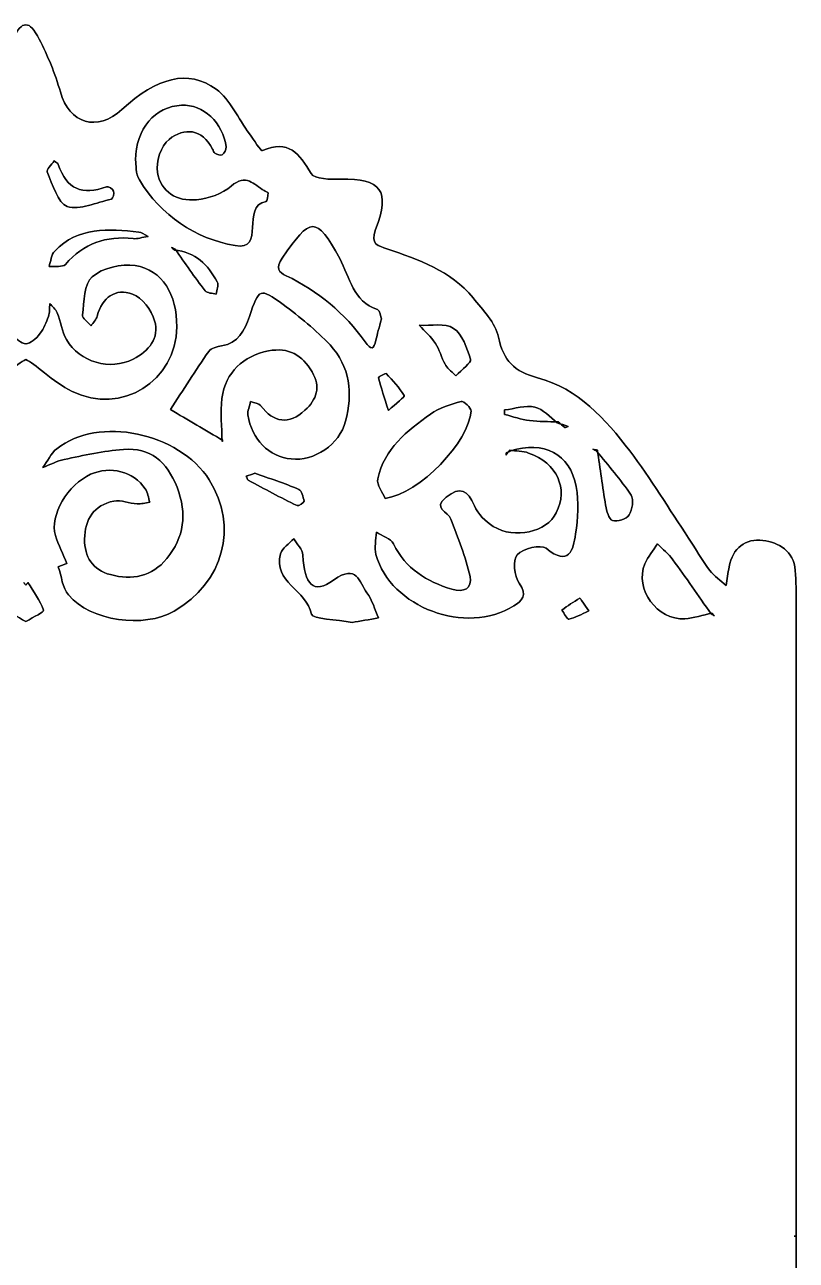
# Model space of a CAD drawing. Header units: millimetres. Extents: x 12008 to 13448, y 11557 to 13821.
# Drawn here: x 12727 to 13448, y 12666 to 13821 of the extents above; entities that cross this region are included whole.
import ezdxf

# ---------------------------------------------------------------- set-up
doc = ezdxf.new("R2010")
doc.units = ezdxf.units.MM
doc.layers.get('0').update_dxf_attribs({"linetype": 'CONTINUOUS'})

msp = doc.modelspace()

# ---------------------------------------------------------------- linework, layer by layer
for p, q in [((12867.2, 13610.5), (12868, 13611.3)), ((12868, 13611.3), (12867.2, 13610.5)), ((13225.7, 13450), (13224.9, 13449.1)), ((13224.9, 13449.1), (13225.7, 13450)), ((12911.7, 13431.8), (12912.5, 13432.6)), ((12912.5, 13432.6), (12911.7, 13431.8)), ((12911.7, 13431.8), (12912.5, 13432.6)), ((12912.5, 13432.6), (12911.7, 13431.8)), ((13181.3, 13422.8), (13180.5, 13423.6)), ((13180.5, 13423.6), (13181.3, 13422.8)), ((13261.7, 13422.6), (13262.5, 13423.5)), ((13262.5, 13423.5), (13261.7, 13422.6)), ((13369.5, 13271.2), (13368.7, 13270.5)), ((13368.7, 13270.5), (13369.5, 13271.2)), ((13371.7, 13268.6), (13369.5, 13271.2)), ((13369.5, 13271.2), (13371.7, 13268.6)), ((13448.1, 12689), (13446.2, 12689)), ((13446.2, 12689), (13448.1, 12689))]:
    msp.add_line(p, q)
for points, knots in [([(12728.3, 13821.1), (12724.4, 13821.2), (12720.4, 13816.8), (12715.8, 13807.8), (12707.7, 13792.1), (12701, 13775.4), (12696.1, 13758.5)], [58.479638, 58.479638, 58.479638, 58.479638, 59, 59, 59, 60, 60, 60, 60]), ([(12696.1, 13758.5), (12701, 13775.4), (12707.7, 13792.1), (12715.8, 13807.8), (12720.4, 13816.8), (12724.4, 13821.2), (12728.3, 13821.1)], [22, 22, 22, 22, 23, 23, 23, 23.520362, 23.520362, 23.520362, 23.520362]), ([(12760.6, 13758.5), (12755.7, 13775.4), (12748.9, 13792.1), (12740.9, 13807.8), (12736.2, 13816.8), (12732.3, 13821.2), (12728.3, 13821.1)], [22, 22, 22, 22, 23, 23, 23, 23.520362, 23.520362, 23.520362, 23.520362]), ([(12728.3, 13821.1), (12732.3, 13821.2), (12736.2, 13816.8), (12740.9, 13807.8), (12748.9, 13792.1), (12755.7, 13775.4), (12760.6, 13758.5)], [58.479638, 58.479638, 58.479638, 58.479638, 59, 59, 59, 60, 60, 60, 60]), ([(12781.3, 13549.9), (12783, 13562.3), (12782.6, 13579.1), (12790.3, 13585.6), (12800, 13593.9), (12817.6, 13598.1), (12830.5, 13596.1)], [28, 28, 28, 28, 29, 29, 29, 30, 30, 30, 30]), ([(12830.5, 13596.1), (12817.6, 13598.1), (12800, 13593.9), (12790.3, 13585.6), (12782.6, 13579.1), (12783, 13562.3), (12781.3, 13549.9)], [1, 1, 1, 1, 2, 2, 2, 3, 3, 3, 3]), ([(13125.6, 13359.2), (13123.1, 13365.9), (13108, 13369.2), (13134.2, 13390), (13141.3, 13386.3), (13147.5, 13371.5)], [12, 12, 12, 12, 13, 13, 14, 14, 14, 14]), ([(13147.5, 13371.5), (13141.3, 13386.3), (13134.2, 13390), (13108, 13369.2), (13123.1, 13365.9), (13125.6, 13359.2)], [4, 4, 4, 4, 5, 5, 6, 6, 6, 6]), ([(13347.7, 13341.2), (13354.3, 13331.3), (13360.1, 13320.7), (13367.3, 13311.3), (13371.5, 13305.7), (13377.7, 13301.7), (13382.9, 13297)], [73, 73, 73, 73, 74, 74, 74, 75, 75, 75, 75]), ([(13382.9, 13297), (13377.7, 13301.7), (13371.5, 13305.7), (13367.3, 13311.3), (13360.1, 13320.7), (13354.3, 13331.3), (13347.7, 13341.2)], [7, 7, 7, 7, 8, 8, 8, 9, 9, 9, 9])]:
    msp.add_open_spline(points, degree=3, knots=knots)
for points in [[(12818.1, 13742), (12851, 13772), (12879.7, 13779.9), (12906.1, 13760.9)], [(12906.1, 13760.9), (12879.7, 13779.9), (12851, 13772), (12818.1, 13742)], [(12760.6, 13758.5), (12769.1, 13728.6), (12794.8, 13720.7), (12818.1, 13742)], [(12818.1, 13742), (12794.8, 13720.7), (12769.1, 13728.6), (12760.6, 13758.5)], [(12906.1, 13760.9), (12919.5, 13751.2), (12926.9, 13733.3), (12937.2, 13719.2)], [(12937.2, 13719.2), (12926.9, 13733.3), (12919.5, 13751.2), (12906.1, 13760.9)], [(12873.9, 13746), (12849.3, 13744.7), (12831, 13724.3), (12830.9, 13694.6)], [(12830.9, 13694.6), (12831, 13724.3), (12849.3, 13744.7), (12873.9, 13746)], [(12915.5, 13707), (12912.8, 13729.5), (12893.8, 13747), (12873.9, 13746)], [(12873.9, 13746), (12893.8, 13747), (12912.8, 13729.5), (12915.5, 13707)], [(12862.2, 13714), (12876.5, 13725.2), (12892.9, 13724.3), (12902.8, 13705)], [(12902.8, 13705), (12892.9, 13724.3), (12876.5, 13725.2), (12862.2, 13714)], [(12851.3, 13683.2), (12849.7, 13692.9), (12854.7, 13708.2), (12862.2, 13714)], [(12862.2, 13714), (12854.7, 13708.2), (12849.7, 13692.9), (12851.3, 13683.2)], [(12937.2, 13719.2), (12941.3, 13713.6), (12948, 13702.9), (12949.5, 13703.5)], [(12949.5, 13703.5), (12948, 13702.9), (12941.3, 13713.6), (12937.2, 13719.2)], [(12949.5, 13703.5), (12973.8, 13714.3), (12983.9, 13700.7), (12994.9, 13682.1)], [(12994.9, 13682.1), (12983.9, 13700.7), (12973.8, 13714.3), (12949.5, 13703.5)], [(12902.8, 13705), (12903.5, 13703.6), (12903.8, 13701.6), (12904.9, 13701.1)], [(12904.9, 13701.1), (12903.8, 13701.6), (12903.5, 13703.6), (12902.8, 13705)], [(12904.9, 13701.1), (12907, 13700.1), (12910.5, 13698.6), (12911.7, 13699.5)], [(12911.7, 13699.5), (12910.5, 13698.6), (12907, 13700.1), (12904.9, 13701.1)], [(12911.7, 13699.5), (12913.8, 13701.1), (12915.8, 13704.6), (12915.5, 13707)], [(12915.5, 13707), (12915.8, 13704.6), (12913.8, 13701.1), (12911.7, 13699.5)], [(12748.2, 13683.6), (12747.3, 13685.6), (12752.4, 13690.4), (12754.8, 13693.9)], [(12754.8, 13693.9), (12752.4, 13690.4), (12747.3, 13685.6), (12748.2, 13683.6)], [(12754.8, 13693.9), (12756.8, 13692.3), (12758.4, 13691.7), (12758.7, 13690.6)], [(12758.7, 13690.6), (12758.4, 13691.7), (12756.8, 13692.3), (12754.8, 13693.9)], [(12758.7, 13690.6), (12766.3, 13667.6), (12781.3, 13661.1), (12803.7, 13669.8)], [(12803.7, 13669.8), (12781.3, 13661.1), (12766.3, 13667.6), (12758.7, 13690.6)], [(12830.9, 13694.6), (12831.6, 13690.6), (12830.7, 13682), (12834.4, 13676.1)], [(12834.4, 13676.1), (12830.7, 13682), (12831.6, 13690.6), (12830.9, 13694.6)], [(12767, 13651.4), (12758, 13654.5), (12753.5, 13672), (12748.2, 13683.6)], [(12748.2, 13683.6), (12753.5, 13672), (12758, 13654.5), (12767, 13651.4)], [(12834.4, 13676.1), (12855, 13642.7), (12886.5, 13621.5), (12923.8, 13614.7)], [(12923.8, 13614.7), (12886.5, 13621.5), (12855, 13642.7), (12834.4, 13676.1)], [(12887.8, 13657.6), (12869.7, 13655.7), (12854.3, 13665.1), (12851.3, 13683.2)], [(12851.3, 13683.2), (12854.3, 13665.1), (12869.7, 13655.7), (12887.8, 13657.6)], [(12951, 13666.1), (12941.5, 13672.2), (12934, 13682.2), (12920.3, 13670.4)], [(12920.3, 13670.4), (12934, 13682.2), (12941.5, 13672.2), (12951, 13666.1)], [(12994.9, 13682.1), (12998.1, 13676.7), (13013, 13676.6), (13022.5, 13676.8)], [(13022.5, 13676.8), (13013, 13676.6), (12998.1, 13676.7), (12994.9, 13682.1)], [(13022.5, 13676.8), (13060.2, 13677.7), (13069.3, 13666.2), (13055.1, 13629.8)], [(13055.1, 13629.8), (13069.3, 13666.2), (13060.2, 13677.7), (13022.5, 13676.8)], [(12803.7, 13669.8), (12805.3, 13670.4), (12809.6, 13667.7), (12810.4, 13665.6)], [(12810.4, 13665.6), (12809.6, 13667.7), (12805.3, 13670.4), (12803.7, 13669.8)], [(12810.4, 13665.6), (12811.2, 13663.7), (12809.6, 13658.6), (12808.3, 13658.3)], [(12808.3, 13658.3), (12809.6, 13658.6), (12811.2, 13663.7), (12810.4, 13665.6)], [(12920.3, 13670.4), (12911.9, 13663.1), (12899.1, 13658.7), (12887.8, 13657.6)], [(12887.8, 13657.6), (12899.1, 13658.7), (12911.9, 13663.1), (12920.3, 13670.4)], [(12954.7, 13664), (12954.8, 13664.6), (12952.2, 13665.3), (12951, 13666.1)], [(12951, 13666.1), (12952.2, 13665.3), (12954.8, 13664.6), (12954.7, 13664)], [(12952.8, 13656.1), (12954, 13656.3), (12954.5, 13661.3), (12954.7, 13664)], [(12954.7, 13664), (12954.5, 13661.3), (12954, 13656.3), (12952.8, 13656.1)], [(12808.3, 13658.3), (12794.4, 13655), (12778.7, 13647.5), (12767, 13651.4)], [(12767, 13651.4), (12778.7, 13647.5), (12794.4, 13655), (12808.3, 13658.3)], [(12923.8, 13614.7), (12952.9, 13609.3), (12928.8, 13651.5), (12952.8, 13656.1)], [(12952.8, 13656.1), (12928.8, 13651.5), (12952.9, 13609.3), (12923.8, 13614.7)], [(12968, 13603.1), (12994.2, 13641.4), (12999.7, 13643.3), (13021.6, 13602.7)], [(13021.6, 13602.7), (12999.7, 13643.3), (12994.2, 13641.4), (12968, 13603.1)], [(12755.3, 13609.6), (12777.4, 13632.5), (12805.6, 13630.6), (12833.9, 13627.4)], [(12833.9, 13627.4), (12805.6, 13630.6), (12777.4, 13632.5), (12755.3, 13609.6)], [(12833.9, 13627.4), (12836.4, 13627.1), (12838.6, 13625.3), (12842.5, 13623.4)], [(12842.5, 13623.4), (12838.6, 13625.3), (12836.4, 13627.1), (12833.9, 13627.4)], [(13055.1, 13629.8), (13049.7, 13615.7), (13058.1, 13614.5), (13065.7, 13611.8)], [(13065.7, 13611.8), (13058.1, 13614.5), (13049.7, 13615.7), (13055.1, 13629.8)], [(12828.6, 13621.3), (12803.3, 13624.1), (12782.4, 13616.7), (12765.4, 13597.2)], [(12765.4, 13597.2), (12782.4, 13616.7), (12803.3, 13624.1), (12828.6, 13621.3)], [(12842.5, 13623.4), (12836.9, 13622.5), (12832.6, 13620.8), (12828.6, 13621.3)], [(12828.6, 13621.3), (12832.6, 13620.8), (12836.9, 13622.5), (12842.5, 13623.4)], [(12750, 13595.2), (12751.7, 13600), (12752.1, 13606.2), (12755.3, 13609.6)], [(12755.3, 13609.6), (12752.1, 13606.2), (12751.7, 13600), (12750, 13595.2)], [(12868, 13611.3), (12866.8, 13611.9), (12865.7, 13612.5), (12864.5, 13613)], [(12864.5, 13613), (12865.4, 13612.2), (12866.3, 13611.3), (12867.2, 13610.5)], [(12867.2, 13610.5), (12866.3, 13611.3), (12865.4, 13612.2), (12864.5, 13613)], [(12864.5, 13613), (12865.7, 13612.5), (12866.8, 13611.9), (12868, 13611.3)], [(12867.2, 13610.5), (12886.6, 13608.9), (12898.6, 13596.8), (12907.2, 13580.8)], [(12907.2, 13580.8), (12898.6, 13596.8), (12886.6, 13608.9), (12867.2, 13610.5)], [(12895.8, 13572.6), (12886, 13585.1), (12877.2, 13598.3), (12868, 13611.3)], [(12868, 13611.3), (12877.2, 13598.3), (12886, 13585.1), (12895.8, 13572.6)], [(13065.7, 13611.8), (13095.4, 13601.5), (13125.4, 13591.5), (13146.2, 13566)], [(13146.2, 13566), (13125.4, 13591.5), (13095.4, 13601.5), (13065.7, 13611.8)], [(12765.4, 13597.2), (12762.9, 13594.3), (12755.2, 13595.8), (12750, 13595.2)], [(12750, 13595.2), (12755.2, 13595.8), (12762.9, 13594.3), (12765.4, 13597.2)], [(12830.5, 13596.1), (12856.1, 13592), (12869.6, 13568.8), (12869.4, 13538.8)], [(12869.4, 13538.8), (12869.6, 13568.8), (12856.1, 13592), (12830.5, 13596.1)], [(12971.5, 13586.6), (12964.7, 13589.8), (12961.4, 13593.4), (12968, 13603.1)], [(12968, 13603.1), (12961.4, 13593.4), (12964.7, 13589.8), (12971.5, 13586.6)], [(13021.6, 13602.7), (13031.5, 13584.4), (13033.7, 13562.9), (13057.1, 13555)], [(13057.1, 13555), (13033.7, 13562.9), (13031.5, 13584.4), (13021.6, 13602.7)], [(13045.5, 13524.7), (13026.2, 13551.6), (13001.7, 13572.4), (12971.5, 13586.6)], [(12971.5, 13586.6), (13001.7, 13572.4), (13026.2, 13551.6), (13045.5, 13524.7)], [(12828, 13569.5), (12812.2, 13575.1), (12799.5, 13566.6), (12795.1, 13548.9)], [(12795.1, 13548.9), (12799.5, 13566.6), (12812.2, 13575.1), (12828, 13569.5)], [(12848.7, 13544.5), (12845.9, 13554.3), (12837, 13566.4), (12828, 13569.5)], [(12828, 13569.5), (12837, 13566.4), (12845.9, 13554.3), (12848.7, 13544.5)], [(12906.3, 13569.3), (12902.7, 13570.3), (12897.6, 13570.2), (12895.8, 13572.6)], [(12895.8, 13572.6), (12897.6, 13570.2), (12902.7, 13570.3), (12906.3, 13569.3)], [(12907.2, 13580.8), (12908.7, 13577.9), (12906.7, 13573.2), (12906.3, 13569.3)], [(12906.3, 13569.3), (12906.7, 13573.2), (12908.7, 13577.9), (12907.2, 13580.8)], [(12937.2, 13548.5), (12946.2, 13575), (12946.8, 13575.7), (12968.8, 13559.6)], [(12968.8, 13559.6), (12946.8, 13575.7), (12946.2, 13575), (12937.2, 13548.5)], [(12749.4, 13548.5), (12750.7, 13552.3), (12750.4, 13556.6), (12750.8, 13560.7)], [(12750.8, 13560.7), (12750.4, 13556.6), (12750.7, 13552.3), (12749.4, 13548.5)], [(12750.8, 13560.7), (12753.1, 13557.8), (12756.3, 13555.3), (12757.6, 13552)], [(12757.6, 13552), (12756.3, 13555.3), (12753.1, 13557.8), (12750.8, 13560.7)], [(12968.8, 13559.6), (12984.3, 13548.2), (12999.5, 13535.9), (13012.6, 13521.9)], [(13012.6, 13521.9), (12999.5, 13535.9), (12984.3, 13548.2), (12968.8, 13559.6)], [(13146.2, 13566), (13155.4, 13554.6), (13167.2, 13542.7), (13170, 13529.3)], [(13170, 13529.3), (13167.2, 13542.7), (13155.4, 13554.6), (13146.2, 13566)], [(12741.8, 13532.8), (12745.3, 13537.4), (12747.5, 13543), (12749.4, 13548.5)], [(12749.4, 13548.5), (12747.5, 13543), (12745.3, 13537.4), (12741.8, 13532.8)], [(12757.6, 13552), (12760.9, 13543.8), (12762.1, 13534.5), (12766.4, 13526.9)], [(12766.4, 13526.9), (12762.1, 13534.5), (12760.9, 13543.8), (12757.6, 13552)], [(12789.4, 13539.8), (12786.5, 13543.2), (12780.9, 13547), (12781.3, 13549.9)], [(12781.3, 13549.9), (12780.9, 13547), (12786.5, 13543.2), (12789.4, 13539.8)], [(12795.1, 13548.9), (12794.2, 13545.6), (12791.3, 13542.8), (12789.4, 13539.8)], [(12789.4, 13539.8), (12791.3, 13542.8), (12794.2, 13545.6), (12795.1, 13548.9)], [(12911.3, 13521), (12926.9, 13523.8), (12932.7, 13535.3), (12937.2, 13548.5)], [(12937.2, 13548.5), (12932.7, 13535.3), (12926.9, 13523.8), (12911.3, 13521)], [(13057.1, 13555), (13059.5, 13554.2), (13060, 13547.7), (13060.6, 13546.2)], [(13060.6, 13546.2), (13060, 13547.7), (13059.5, 13554.2), (13057.1, 13555)], [(12869.4, 13538.8), (12869, 13487.9), (12817.7, 13456), (12771.7, 13478.4)], [(12771.7, 13478.4), (12817.7, 13456), (12869, 13487.9), (12869.4, 13538.8)], [(12828.7, 13508.7), (12843.3, 13516.2), (12853.3, 13528.3), (12848.7, 13544.5)], [(12848.7, 13544.5), (12853.3, 13528.3), (12843.3, 13516.2), (12828.7, 13508.7)], [(13060.6, 13546.2), (13058.4, 13537.9), (13056.8, 13532.2), (13055.5, 13526.4)], [(13055.5, 13526.4), (13056.8, 13532.2), (13058.4, 13537.9), (13060.6, 13546.2)], [(13096, 13540.3), (13106.9, 13539.7), (13120.1, 13542.6), (13128, 13537.4)], [(13128, 13537.4), (13120.1, 13542.6), (13106.9, 13539.7), (13096, 13540.3)], [(13111, 13523.4), (13106.9, 13529.6), (13101.1, 13534.7), (13096, 13540.3)], [(13096, 13540.3), (13101.1, 13534.7), (13106.9, 13529.6), (13111, 13523.4)], [(13128, 13537.4), (13136.3, 13532), (13140.7, 13519.1), (13143.8, 13508.5)], [(13143.8, 13508.5), (13140.7, 13519.1), (13136.3, 13532), (13128, 13537.4)], [(12714.8, 13532.8), (12719.2, 13527.1), (12723.8, 13523.8), (12728.5, 13522.8)], [(12728.5, 13522.8), (12723.8, 13523.8), (12719.2, 13527.1), (12714.8, 13532.8)], [(12741.8, 13532.8), (12737.5, 13527.1), (12732.8, 13523.8), (12728.2, 13522.8)], [(12728.2, 13522.8), (12732.8, 13523.8), (12737.5, 13527.1), (12741.8, 13532.8)], [(12766.4, 13526.9), (12778.8, 13505.5), (12806.9, 13497.7), (12828.7, 13508.7)], [(12828.7, 13508.7), (12806.9, 13497.7), (12778.8, 13505.5), (12766.4, 13526.9)], [(13055.5, 13526.4), (13053.6, 13517.3), (13050.9, 13517.2), (13045.5, 13524.7)], [(13045.5, 13524.7), (13050.9, 13517.2), (13053.6, 13517.3), (13055.5, 13526.4)], [(13120.1, 13503.8), (13116.6, 13510.1), (13114.9, 13517.5), (13111, 13523.4)], [(13111, 13523.4), (13114.9, 13517.5), (13116.6, 13510.1), (13120.1, 13503.8)], [(13170, 13529.3), (13174.6, 13507.1), (13184.8, 13497), (13206.6, 13491.2)], [(13206.6, 13491.2), (13184.8, 13497), (13174.6, 13507.1), (13170, 13529.3)], [(12863.5, 13461.5), (12875.4, 13479.7), (12886.9, 13498.1), (12899.3, 13515.9)], [(12899.3, 13515.9), (12886.9, 13498.1), (12875.4, 13479.7), (12863.5, 13461.5)], [(12899.3, 13515.9), (12901.4, 13519), (12907, 13520.3), (12911.3, 13521)], [(12911.3, 13521), (12907, 13520.3), (12901.4, 13519), (12899.3, 13515.9)], [(12955.2, 13516.3), (12931.5, 13511.7), (12915.1, 13496.7), (12911.6, 13471.9)], [(12911.6, 13471.9), (12915.1, 13496.7), (12931.5, 13511.7), (12955.2, 13516.3)], [(12995.9, 13496.7), (12986.6, 13512.5), (12974, 13520), (12955.2, 13516.3)], [(12955.2, 13516.3), (12974, 13520), (12986.6, 13512.5), (12995.9, 13496.7)], [(13012.6, 13521.9), (13031.3, 13501.7), (13034, 13476.4), (13027.2, 13450.6)], [(13027.2, 13450.6), (13034, 13476.4), (13031.3, 13501.7), (13012.6, 13521.9)], [(12728.3, 13508.2), (12724, 13506.4), (12718.9, 13502.3), (12710.8, 13495.7)], [(12710.8, 13495.7), (12718.9, 13502.3), (12724, 13506.4), (12728.3, 13508.2)], [(12745.8, 13495.7), (12737.8, 13502.3), (12732.7, 13506.4), (12728.3, 13508.2)], [(12728.3, 13508.2), (12732.7, 13506.4), (12737.8, 13502.3), (12745.8, 13495.7)], [(13130.1, 13493), (13125.3, 13498), (13121.9, 13500.5), (13120.1, 13503.8)], [(13120.1, 13503.8), (13121.9, 13500.5), (13125.3, 13498), (13130.1, 13493)], [(13143.8, 13508.5), (13144.8, 13505.3), (13135.8, 13499.1), (13130.1, 13493)], [(13130.1, 13493), (13135.8, 13499.1), (13144.8, 13505.3), (13143.8, 13508.5)], [(12771.7, 13478.4), (12762.4, 13482.9), (12753.9, 13489.3), (12745.8, 13495.7)], [(12745.8, 13495.7), (12753.9, 13489.3), (12762.4, 13482.9), (12771.7, 13478.4)], [(12989.2, 13460.8), (13000.2, 13470.9), (13004.1, 13482.6), (12995.9, 13496.7)], [(12995.9, 13496.7), (13004.1, 13482.6), (13000.2, 13470.9), (12989.2, 13460.8)], [(13057.9, 13491.3), (13057.7, 13492), (13064.5, 13495.7), (13065, 13495.1)], [(13065, 13495.1), (13064.5, 13495.7), (13057.7, 13492), (13057.9, 13491.3)], [(13067.2, 13460.7), (13063.4, 13472.7), (13060.3, 13481.9), (13057.9, 13491.3)], [(13057.9, 13491.3), (13060.3, 13481.9), (13063.4, 13472.7), (13067.2, 13460.7)], [(13065, 13495.1), (13071.2, 13488.7), (13077.3, 13482.1), (13081.9, 13474.5)], [(13081.9, 13474.5), (13077.3, 13482.1), (13071.2, 13488.7), (13065, 13495.1)], [(13206.6, 13491.2), (13244.5, 13481.2), (13270, 13452.6), (13292.7, 13422.8)], [(13292.7, 13422.8), (13270, 13452.6), (13244.5, 13481.2), (13206.6, 13491.2)], [(12911.6, 13471.9), (12909.8, 13458.8), (12911.6, 13445.2), (12911.7, 13431.8)], [(12911.7, 13431.8), (12911.6, 13445.2), (12909.8, 13458.8), (12911.6, 13471.9)], [(12935.9, 13456.5), (12935.3, 13460.4), (12937.5, 13464.8), (12938.4, 13468.9)], [(12938.4, 13468.9), (12937.5, 13464.8), (12935.3, 13460.4), (12935.9, 13456.5)], [(12938.4, 13468.9), (12941.6, 13467.7), (12945.9, 13467.5), (12947.7, 13465.2)], [(12947.7, 13465.2), (12945.9, 13467.5), (12941.6, 13467.7), (12938.4, 13468.9)], [(13081.9, 13474.5), (13082.5, 13473.5), (13074.1, 13467.1), (13067.2, 13460.7)], [(13067.2, 13460.7), (13074.1, 13467.1), (13082.5, 13473.5), (13081.9, 13474.5)], [(13106.4, 13457.3), (13114.6, 13463.2), (13125.2, 13466.4), (13135.1, 13469.1)], [(13135.1, 13469.1), (13125.2, 13466.4), (13114.6, 13463.2), (13106.4, 13457.3)], [(13135.1, 13469.1), (13137.4, 13469.7), (13144.6, 13463.1), (13144.4, 13460.1)], [(13144.4, 13460.1), (13144.6, 13463.1), (13137.4, 13469.7), (13135.1, 13469.1)], [(13175.7, 13461.1), (13185.2, 13462.3), (13195.2, 13465.7), (13204.1, 13463.8)], [(13204.1, 13463.8), (13195.2, 13465.7), (13185.2, 13462.3), (13175.7, 13461.1)], [(12757.2, 13424.9), (12796.3, 13455.8), (12871.6, 13440.2), (12899.8, 13395.7)], [(12899.8, 13395.7), (12871.6, 13440.2), (12796.3, 13455.8), (12757.2, 13424.9)], [(12912.5, 13432.6), (12896.2, 13442.2), (12879.8, 13451.8), (12863.5, 13461.5)], [(12863.5, 13461.5), (12879.8, 13451.8), (12896.2, 13442.2), (12912.5, 13432.6)], [(12976.2, 13415.3), (12955.6, 13417.4), (12939.4, 13433.6), (12935.9, 13456.5)], [(12935.9, 13456.5), (12939.4, 13433.6), (12955.6, 13417.4), (12976.2, 13415.3)], [(12947.7, 13465.2), (12960.2, 13449.1), (12974, 13446.9), (12989.2, 13460.8)], [(12989.2, 13460.8), (12974, 13446.9), (12960.2, 13449.1), (12947.7, 13465.2)], [(13057.2, 13396.7), (13063, 13425), (13084.7, 13441.6), (13106.4, 13457.3)], [(13106.4, 13457.3), (13084.7, 13441.6), (13063, 13425), (13057.2, 13396.7)], [(13144.4, 13460.1), (13142.8, 13431.8), (13096.4, 13382.8), (13064.1, 13378.5)], [(13064.1, 13378.5), (13096.4, 13382.8), (13142.8, 13431.8), (13144.4, 13460.1)], [(13175.7, 13457), (13175.3, 13457.1), (13175.5, 13461), (13175.7, 13461.1)], [(13175.7, 13461.1), (13175.5, 13461), (13175.3, 13457.1), (13175.7, 13457)], [(13199.1, 13451.2), (13191.2, 13452.2), (13183.5, 13454.8), (13175.7, 13457)], [(13175.7, 13457), (13183.5, 13454.8), (13191.2, 13452.2), (13199.1, 13451.2)], [(13204.1, 13463.8), (13211.7, 13462.1), (13218, 13454.2), (13224.9, 13449.1)], [(13224.9, 13449.1), (13218, 13454.2), (13211.7, 13462.1), (13204.1, 13463.8)], [(13027.2, 13450.6), (13021.5, 13428.6), (12997.7, 13413.1), (12976.2, 13415.3)], [(12976.2, 13415.3), (12997.7, 13413.1), (13021.5, 13428.6), (13027.2, 13450.6)], [(13225.7, 13450), (13216.8, 13450.3), (13207.9, 13450), (13199.1, 13451.2)], [(13199.1, 13451.2), (13207.9, 13450), (13216.8, 13450.3), (13225.7, 13450)], [(13224.9, 13449.1), (13228.3, 13448), (13231.8, 13446.8), (13235.2, 13445.7)], [(13235.2, 13445.7), (13231.8, 13446.8), (13228.3, 13448), (13224.9, 13449.1)], [(13232, 13444.8), (13229.7, 13446.3), (13227.7, 13448.2), (13225.7, 13450)], [(13225.7, 13450), (13227.7, 13448.2), (13229.7, 13446.3), (13232, 13444.8)], [(13235.2, 13445.7), (13234.1, 13445.3), (13232.6, 13444.4), (13232, 13444.8)], [(13232, 13444.8), (13232.6, 13444.4), (13234.1, 13445.3), (13235.2, 13445.7)], [(13181.3, 13422.8), (13212.2, 13432.8), (13237, 13420.2), (13242.6, 13389.5)], [(13242.6, 13389.5), (13237, 13420.2), (13212.2, 13432.8), (13181.3, 13422.8)], [(12744.3, 13407.3), (12748.6, 13413.2), (12751.7, 13420.5), (12757.2, 13424.9)], [(12757.2, 13424.9), (12751.7, 13420.5), (12748.6, 13413.2), (12744.3, 13407.3)], [(12819.5, 13424.2), (12800.9, 13422.8), (12782.5, 13418.6), (12764.1, 13414.9)], [(12764.1, 13414.9), (12782.5, 13418.6), (12800.9, 13422.8), (12819.5, 13424.2)], [(12869.6, 13388.9), (12860.2, 13413), (12845, 13426.1), (12819.5, 13424.2)], [(12819.5, 13424.2), (12845, 13426.1), (12860.2, 13413), (12869.6, 13388.9)], [(13180.5, 13423.6), (13179.4, 13422), (13178.2, 13420.5), (13177.1, 13419)], [(13177.1, 13419), (13178.2, 13420.5), (13179.4, 13422), (13180.5, 13423.6)], [(13177.1, 13419), (13177.3, 13419.8), (13177.3, 13420.9), (13177.8, 13421.3)], [(13177.8, 13421.3), (13177.3, 13420.9), (13177.3, 13419.8), (13177.1, 13419)], [(13177.8, 13421.3), (13178.8, 13422), (13180.2, 13422.3), (13181.3, 13422.8)], [(13181.3, 13422.8), (13180.2, 13422.3), (13178.8, 13422), (13177.8, 13421.3)], [(13198.1, 13420.9), (13192.7, 13422.9), (13186.4, 13422.7), (13180.5, 13423.6)], [(13180.5, 13423.6), (13186.4, 13422.7), (13192.7, 13422.9), (13198.1, 13420.9)], [(13224, 13365), (13235.4, 13387.9), (13224.9, 13411.1), (13198.1, 13420.9)], [(13198.1, 13420.9), (13224.9, 13411.1), (13235.4, 13387.9), (13224, 13365)], [(13262.5, 13423.5), (13261.1, 13423.8), (13259.7, 13424.2), (13258.3, 13424.5)], [(13258.3, 13424.5), (13259.4, 13423.9), (13260.6, 13423.3), (13261.7, 13422.6)], [(13261.7, 13422.6), (13260.6, 13423.3), (13259.4, 13423.9), (13258.3, 13424.5)], [(13258.3, 13424.5), (13259.7, 13424.2), (13261.1, 13423.8), (13262.5, 13423.5)], [(13293.9, 13381.6), (13284.3, 13396.1), (13272.6, 13409.1), (13261.7, 13422.6)], [(13261.7, 13422.6), (13272.6, 13409.1), (13284.3, 13396.1), (13293.9, 13381.6)], [(13262.5, 13423.5), (13265, 13406.4), (13267.2, 13389.2), (13270.1, 13372.1)], [(13270.1, 13372.1), (13267.2, 13389.2), (13265, 13406.4), (13262.5, 13423.5)], [(13292.7, 13422.8), (13312.6, 13396.8), (13329.5, 13368.5), (13347.7, 13341.2)], [(13347.7, 13341.2), (13329.5, 13368.5), (13312.6, 13396.8), (13292.7, 13422.8)], [(12764.1, 13414.9), (12757.3, 13413.5), (12750.9, 13409.9), (12744.3, 13407.3)], [(12744.3, 13407.3), (12750.9, 13409.9), (12757.3, 13413.5), (12764.1, 13414.9)], [(12788.9, 13401), (12807.3, 13409.1), (12828.8, 13403.7), (12840, 13387.4)], [(12840, 13387.4), (12828.8, 13403.7), (12807.3, 13409.1), (12788.9, 13401)], [(12756, 13343.9), (12750.4, 13362.2), (12767.7, 13391.6), (12788.9, 13401)], [(12788.9, 13401), (12767.7, 13391.6), (12750.4, 13362.2), (12756, 13343.9)], [(12934.3, 13399.4), (12936.8, 13400.2), (12939.3, 13401), (12942.4, 13401.9)], [(12942.4, 13401.9), (12939.3, 13401), (12936.8, 13400.2), (12934.3, 13399.4)], [(12936.2, 13395.5), (12935.2, 13396), (12934.9, 13398), (12934.3, 13399.4)], [(12934.3, 13399.4), (12934.9, 13398), (12935.2, 13396), (12936.2, 13395.5)], [(12942.4, 13401.9), (12955.8, 13397.2), (12969.9, 13392.7), (12983.4, 13386.9)], [(12983.4, 13386.9), (12969.9, 13392.7), (12955.8, 13397.2), (12942.4, 13401.9)], [(13064.1, 13378.5), (13062, 13383.8), (13056.1, 13390.9), (13057.2, 13396.7)], [(13057.2, 13396.7), (13056.1, 13390.9), (13062, 13383.8), (13064.1, 13378.5)], [(12840, 13387.4), (12842.3, 13383.9), (12842.8, 13379.2), (12844.1, 13375)], [(12844.1, 13375), (12842.8, 13379.2), (12842.3, 13383.9), (12840, 13387.4)], [(12860, 13322.2), (12876.2, 13342.2), (12879.3, 13363.8), (12869.6, 13388.9)], [(12869.6, 13388.9), (12879.3, 13363.8), (12876.2, 13342.2), (12860, 13322.2)], [(12899.8, 13395.7), (12927.3, 13352.4), (12913.1, 13299.6), (12866.9, 13273.1)], [(12866.9, 13273.1), (12913.1, 13299.6), (12927.3, 13352.4), (12899.8, 13395.7)], [(12981.8, 13371.7), (12966.4, 13379.2), (12951.3, 13387.3), (12936.2, 13395.5)], [(12936.2, 13395.5), (12951.3, 13387.3), (12966.4, 13379.2), (12981.8, 13371.7)], [(12983.4, 13386.9), (12986.2, 13385.7), (12987.6, 13379.9), (12988.3, 13375.9)], [(12988.3, 13375.9), (12987.6, 13379.9), (12986.2, 13385.7), (12983.4, 13386.9)], [(13242.6, 13389.5), (13245.2, 13375.1), (13244.3, 13359.7), (13242.1, 13345.2)], [(13242.1, 13345.2), (13244.3, 13359.7), (13245.2, 13375.1), (13242.6, 13389.5)], [(12810.6, 13375.9), (12791.7, 13372.4), (12783.4, 13358.5), (12783.2, 13340.4)], [(12783.2, 13340.4), (12783.4, 13358.5), (12791.7, 13372.4), (12810.6, 13375.9)], [(12832.3, 13373.3), (12825, 13373.8), (12817.4, 13377.2), (12810.6, 13375.9)], [(12810.6, 13375.9), (12817.4, 13377.2), (12825, 13373.8), (12832.3, 13373.3)], [(12844.1, 13375), (12840.1, 13374.4), (12836.1, 13373.1), (12832.3, 13373.3)], [(12832.3, 13373.3), (12836.1, 13373.1), (12840.1, 13374.4), (12844.1, 13375)], [(12988.3, 13375.9), (12988.5, 13374.9), (12983.1, 13371), (12981.8, 13371.7)], [(12981.8, 13371.7), (12983.1, 13371), (12988.5, 13374.9), (12988.3, 13375.9)], [(13292.1, 13363), (13295.2, 13367.8), (13296.7, 13377.4), (13293.9, 13381.6)], [(13293.9, 13381.6), (13296.7, 13377.4), (13295.2, 13367.8), (13292.1, 13363)], [(13147.5, 13371.5), (13150.7, 13363.9), (13158, 13356.8), (13165.1, 13352.3)], [(13165.1, 13352.3), (13158, 13356.8), (13150.7, 13363.9), (13147.5, 13371.5)], [(13165.1, 13352.3), (13185.3, 13340), (13215.1, 13347), (13224, 13365)], [(13224, 13365), (13215.1, 13347), (13185.3, 13340), (13165.1, 13352.3)], [(13270.1, 13372.1), (13271, 13366.9), (13273.2, 13358.9), (13276.5, 13357.9)], [(13276.5, 13357.9), (13273.2, 13358.9), (13271, 13366.9), (13270.1, 13372.1)], [(13276.5, 13357.9), (13281.1, 13356.6), (13289.7, 13359.2), (13292.1, 13363)], [(13292.1, 13363), (13289.7, 13359.2), (13281.1, 13356.6), (13276.5, 13357.9)], [(13143.4, 13305.6), (13139.3, 13323.9), (13132.2, 13341.5), (13125.6, 13359.2)], [(13125.6, 13359.2), (13132.2, 13341.5), (13139.3, 13323.9), (13143.4, 13305.6)], [(12766.6, 13317.6), (12763.1, 13326.3), (12758.8, 13334.9), (12756, 13343.9)], [(12756, 13343.9), (12758.8, 13334.9), (12763.1, 13326.3), (12766.6, 13317.6)], [(12783.2, 13340.4), (12783, 13324), (12790.9, 13311.5), (12807.4, 13307.2)], [(12807.4, 13307.2), (12790.9, 13311.5), (12783, 13324), (12783.2, 13340.4)], [(12966.4, 13326.8), (12968, 13332.2), (12974.4, 13336.2), (12978.7, 13340.8)], [(12978.7, 13340.8), (12974.4, 13336.2), (12968, 13332.2), (12966.4, 13326.8)], [(12978.7, 13340.8), (12981.7, 13335.7), (12987, 13330.7), (12987.3, 13325.5)], [(12987.3, 13325.5), (12987, 13330.7), (12981.7, 13335.7), (12978.7, 13340.8)], [(13055.5, 13326), (13053.8, 13332.4), (13055.7, 13339.8), (13055.9, 13346.8)], [(13055.9, 13346.8), (13055.7, 13339.8), (13053.8, 13332.4), (13055.5, 13326)], [(13055.9, 13346.8), (13061.3, 13343.2), (13069.3, 13341), (13071.8, 13336)], [(13071.8, 13336), (13069.3, 13341), (13061.3, 13343.2), (13055.9, 13346.8)], [(13242.1, 13345.2), (13239.9, 13329.9), (13235.9, 13314.6), (13214.5, 13331.8)], [(13214.5, 13331.8), (13235.9, 13314.6), (13239.9, 13329.9), (13242.1, 13345.2)], [(13385.5, 13314.5), (13388.7, 13332.1), (13401, 13341.3), (13417.1, 13339.2)], [(13417.1, 13339.2), (13401, 13341.3), (13388.7, 13332.1), (13385.5, 13314.5)], [(13417.1, 13339.2), (13431.7, 13337.3), (13446, 13329.4), (13447.4, 13311.1)], [(13447.4, 13311.1), (13446, 13329.4), (13431.7, 13337.3), (13417.1, 13339.2)], [(13071.8, 13336), (13083.3, 13312.6), (13102.9, 13300.9), (13126.5, 13293.6)], [(13126.5, 13293.6), (13102.9, 13300.9), (13083.3, 13312.6), (13071.8, 13336)], [(13214.5, 13331.8), (13209.7, 13335.7), (13192.8, 13331.6), (13187.5, 13325.7)], [(13187.5, 13325.7), (13192.8, 13331.6), (13209.7, 13335.7), (13214.5, 13331.8)], [(13306.8, 13317.4), (13309.6, 13324.1), (13314.7, 13329.8), (13318.7, 13336)], [(13318.7, 13336), (13314.7, 13329.8), (13309.6, 13324.1), (13306.8, 13317.4)], [(13318.7, 13336), (13323.5, 13331), (13328.9, 13326.6), (13332.9, 13321.1)], [(13332.9, 13321.1), (13328.9, 13326.6), (13323.5, 13331), (13318.7, 13336)], [(12758.7, 13314.6), (12761.3, 13315.6), (12764, 13316.6), (12766.6, 13317.6)], [(12766.6, 13317.6), (12764, 13316.6), (12761.3, 13315.6), (12758.7, 13314.6)], [(12807.4, 13307.2), (12827.5, 13301.9), (12846.4, 13305.2), (12860, 13322.2)], [(12860, 13322.2), (12846.4, 13305.2), (12827.5, 13301.9), (12807.4, 13307.2)], [(12995.3, 13270.2), (12991, 13292.7), (12958.8, 13300.3), (12966.4, 13326.8)], [(12966.4, 13326.8), (12958.8, 13300.3), (12991, 13292.7), (12995.3, 13270.2)], [(12987.3, 13325.5), (12988.4, 13297.8), (12997, 13288.4), (13015.9, 13302.1)], [(13015.9, 13302.1), (12997, 13288.4), (12988.4, 13297.8), (12987.3, 13325.5)], [(13015.9, 13302.1), (13038.2, 13318.2), (13039.8, 13299.8), (13047.1, 13290.2)], [(13047.1, 13290.2), (13039.8, 13299.8), (13038.2, 13318.2), (13015.9, 13302.1)], [(13184.2, 13277.9), (13139.7, 13250.1), (13069.1, 13276.4), (13055.5, 13326)], [(13055.5, 13326), (13069.1, 13276.4), (13139.7, 13250.1), (13184.2, 13277.9)], [(13187.5, 13325.7), (13183.2, 13321), (13184.7, 13305.7), (13189.3, 13299.3)], [(13189.3, 13299.3), (13184.7, 13305.7), (13183.2, 13321), (13187.5, 13325.7)], [(13344.1, 13266), (13318.3, 13264.4), (13297, 13293.8), (13306.8, 13317.4)], [(13306.8, 13317.4), (13297, 13293.8), (13318.3, 13264.4), (13344.1, 13266)], [(13332.9, 13321.1), (13345.2, 13304.5), (13356.8, 13287.4), (13368.7, 13270.5)], [(13368.7, 13270.5), (13356.8, 13287.4), (13345.2, 13304.5), (13332.9, 13321.1)], [(12768.2, 13288.2), (12762.5, 13294.9), (12761.7, 13305.7), (12758.7, 13314.6)], [(12758.7, 13314.6), (12761.7, 13305.7), (12762.5, 13294.9), (12768.2, 13288.2)], [(13126.5, 13293.6), (13137.6, 13290.2), (13145.9, 13294.3), (13143.4, 13305.6)], [(13143.4, 13305.6), (13145.9, 13294.3), (13137.6, 13290.2), (13126.5, 13293.6)], [(13382.9, 13297), (13383.8, 13302.8), (13384.4, 13308.7), (13385.5, 13314.5)], [(13385.5, 13314.5), (13384.4, 13308.7), (13383.8, 13302.8), (13382.9, 13297)], [(13447.4, 13311.1), (13448.3, 13300.7), (13448.1, 13290.2), (13448.1, 13279.8)], [(13448.1, 13279.8), (13448.1, 13290.2), (13448.3, 13300.7), (13447.4, 13311.1)], [(12728.3, 13297.5), (12727.7, 13298.3), (12727, 13299.1), (12726.4, 13299.9)], [(12726.4, 13299.9), (12727, 13299.1), (12727.7, 13298.3), (12728.3, 13297.5)], [(12730.3, 13299.9), (12729.7, 13299.1), (12729, 13298.3), (12728.3, 13297.5)], [(12728.3, 13297.5), (12729, 13298.3), (12729.7, 13299.1), (12730.3, 13299.9)], [(12744.8, 13273.9), (12741.9, 13283.2), (12735.5, 13291.3), (12730.3, 13299.9)], [(12730.3, 13299.9), (12735.5, 13291.3), (12741.9, 13283.2), (12744.8, 13273.9)], [(13189.3, 13299.3), (13197.6, 13287.9), (13191.7, 13282.6), (13184.2, 13277.9)], [(13184.2, 13277.9), (13191.7, 13282.6), (13197.6, 13287.9), (13189.3, 13299.3)], [(12866.9, 13273.1), (12838.5, 13256.9), (12789.2, 13263.6), (12768.2, 13288.2)], [(12768.2, 13288.2), (12789.2, 13263.6), (12838.5, 13256.9), (12866.9, 13273.1)], [(13047.1, 13290.2), (13052.1, 13283.4), (13054.4, 13274.6), (13058, 13266.7)], [(13058, 13266.7), (13054.4, 13274.6), (13052.1, 13283.4), (13047.1, 13290.2)], [(13229.2, 13274.1), (13234.7, 13277.9), (13240.1, 13281.9), (13245.9, 13285.1)], [(13245.9, 13285.1), (13240.1, 13281.9), (13234.7, 13277.9), (13229.2, 13274.1)], [(13245.9, 13285.1), (13246.4, 13285.3), (13250.2, 13279.3), (13254.5, 13273.3)], [(13254.5, 13273.3), (13250.2, 13279.3), (13246.4, 13285.3), (13245.9, 13285.1)], [(12711.9, 13273.9), (12711.4, 13272.4), (12720.3, 13267.9), (12728.3, 13263.3)], [(12728.3, 13263.3), (12720.3, 13267.9), (12711.4, 13272.4), (12711.9, 13273.9)], [(12728.3, 13263.3), (12736.4, 13267.9), (12745.2, 13272.4), (12744.8, 13273.9)], [(12744.8, 13273.9), (12745.2, 13272.4), (12736.4, 13267.9), (12728.3, 13263.3)], [(13033.2, 13262.6), (13019, 13265.2), (12996.2, 13265.6), (12995.3, 13270.2)], [(12995.3, 13270.2), (12996.2, 13265.6), (13019, 13265.2), (13033.2, 13262.6)], [(13235.7, 13265.6), (13234.2, 13265.2), (13231.4, 13271.1), (13229.2, 13274.1)], [(13229.2, 13274.1), (13231.4, 13271.1), (13234.2, 13265.2), (13235.7, 13265.6)], [(13254.5, 13273.3), (13247.1, 13270), (13241.6, 13266.8), (13235.7, 13265.6)], [(13235.7, 13265.6), (13241.6, 13266.8), (13247.1, 13270), (13254.5, 13273.3)], [(13369.5, 13271.2), (13361, 13269.4), (13352.6, 13266.6), (13344.1, 13266)], [(13344.1, 13266), (13352.6, 13266.6), (13361, 13269.4), (13369.5, 13271.2)], [(13368.7, 13270.5), (13369.7, 13269.9), (13370.7, 13269.3), (13371.7, 13268.6)], [(13371.7, 13268.6), (13370.7, 13269.3), (13369.7, 13269.9), (13368.7, 13270.5)], [(13448.1, 13279.8), (13448.1, 13200.8), (13448.1, 13121.8), (13448.1, 13042.8)], [(13448.1, 13042.8), (13448.1, 13121.8), (13448.1, 13200.8), (13448.1, 13279.8)], [(13058, 13266.7), (13049.3, 13265.2), (13040.7, 13263.8), (13033.2, 13262.6)], [(13033.2, 13262.6), (13040.7, 13263.8), (13049.3, 13265.2), (13058, 13266.7)], [(13448.1, 13042.8), (13448.1, 12924.9), (13448.1, 12806.9), (13448.1, 12689)], [(13448.1, 12689), (13448.1, 12806.9), (13448.1, 12924.9), (13448.1, 13042.8)], [(13448.1, 12335.2), (13448.1, 12453.1), (13448.1, 12571.1), (13448.1, 12689)], [(13448.1, 12689), (13448.1, 12571.1), (13448.1, 12453.1), (13448.1, 12335.2)]]:
    msp.add_open_spline(points, degree=3)

doc.saveas('drawing.dxf')
